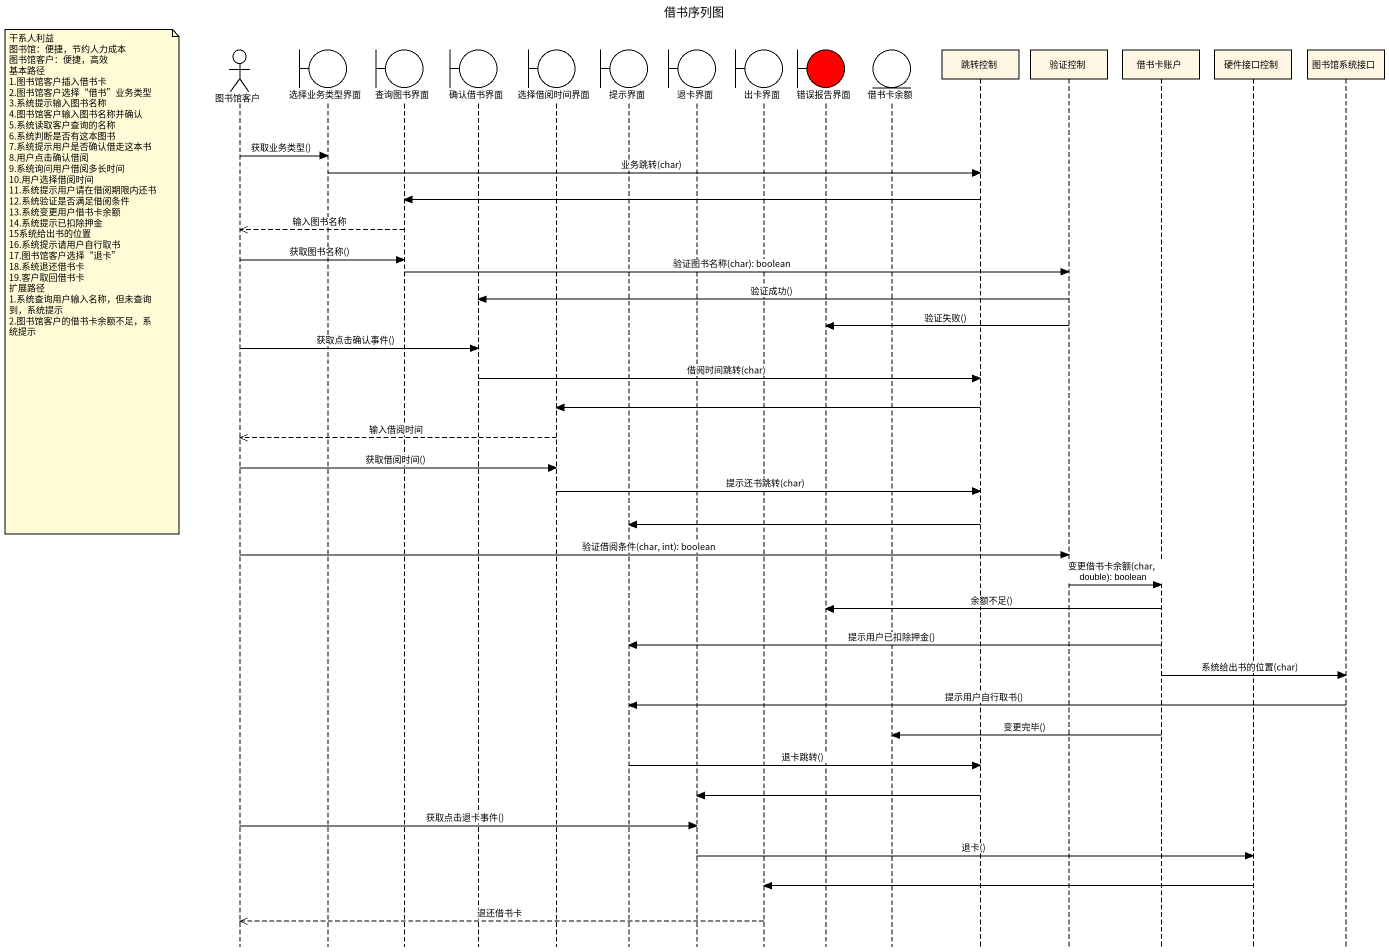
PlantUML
@startuml
title 借书序列图
hide footbox
actor 图书馆客户
boundary 选择业务类型界面
boundary 查询图书界面
boundary 确认借书界面
boundary 选择借阅时间界面
boundary 提示界面
boundary 退卡界面
boundary 出卡界面
boundary 错误报告界面 #FF0000
entity 借书卡余额
participant 跳转控制
participant 验证控制
participant 借书卡账户
participant 硬件接口控制
participant 图书馆系统接口

图书馆客户 -> 选择业务类型界面 : 获取业务类型()
选择业务类型界面 -> 跳转控制 : 业务跳转(char)
跳转控制 -> 查询图书界面
查询图书界面 -->> 图书馆客户 : 输入图书名称
图书馆客户 -> 查询图书界面 : 获取图书名称()
查询图书界面 -> 验证控制 : 验证图书名称(char): boolean
note left of 图书馆客户
  干系人利益
  图书馆：便捷，节约人力成本
  图书馆客户：便捷，高效
  基本路径
  1.图书馆客户插入借书卡
  2.图书馆客户选择“借书”业务类型
  3.系统提示输入图书名称
  4.图书馆客户输入图书名称并确认
  5.系统读取客户查询的名称
  6.系统判断是否有这本图书
  7.系统提示用户是否确认借走这本书
  8.用户点击确认借阅
  9.系统询问用户借阅多长时间
  10.用户选择借阅时间
  11.系统提示用户请在借阅期限内还书
  12.系统验证是否满足借阅条件
  13.系统变更用户借书卡余额
  14.系统提示已扣除押金
  15系统给出书的位置
  16.系统提示请用户自行取书
  17.图书馆客户选择“退卡”
  18.系统退还借书卡
  19.客户取回借书卡
  扩展路径
  1.系统查询用户输入名称，但未查询到，系统提示
  2.图书馆客户的借书卡余额不足，系统提示
end note
验证控制 -> 确认借书界面 : 验证成功()
验证控制 -> 错误报告界面 : 验证失败()
图书馆客户 -> 确认借书界面 : 获取点击确认事件()
确认借书界面 -> 跳转控制 : 借阅时间跳转(char)
跳转控制 -> 选择借阅时间界面
选择借阅时间界面 -->> 图书馆客户 : 输入借阅时间
图书馆客户 -> 选择借阅时间界面 : 获取借阅时间()
选择借阅时间界面 -> 跳转控制 : 提示还书跳转(char)
跳转控制 -> 提示界面
图书馆客户 -> 验证控制 : 验证借阅条件(char, int): boolean
验证控制 -> 借书卡账户 : 变更借书卡余额(char, double): boolean
借书卡账户 -> 错误报告界面 : 余额不足()
借书卡账户 -> 提示界面 : 提示用户已扣除押金()
借书卡账户 -> 图书馆系统接口 : 系统给出书的位置(char)
图书馆系统接口 -> 提示界面 : 提示用户自行取书()
借书卡账户 -> 借书卡余额 : 变更完毕()
提示界面 -> 跳转控制 : 退卡跳转()
跳转控制 -> 退卡界面
图书馆客户 -> 退卡界面 : 获取点击退卡事件()
退卡界面 -> 硬件接口控制 : 退卡()
硬件接口控制 -> 出卡界面
出卡界面 -->> 图书馆客户 : 退还借书卡
@enduml
